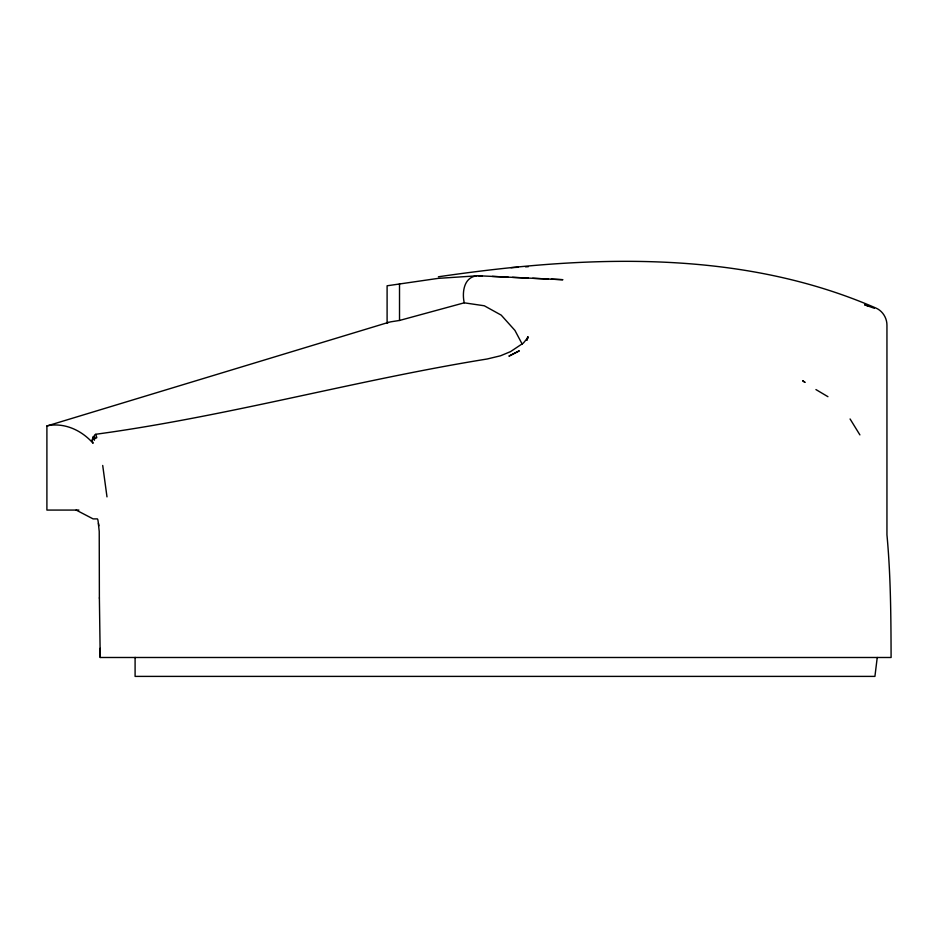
<?xml version="1.0" encoding="UTF-8"?>
<svg xmlns="http://www.w3.org/2000/svg" width="938" height="938" viewBox="0 0 938 938"><rect width="100%" height="100%" fill="white"/><g stroke="black" fill="none" stroke-linecap="round" stroke-linejoin="round"><path stroke-width="1.41" d="M877.241 657.491L874.92 676.392L135.095 676.392L135.095 657.397M92.088 440.626L93.12 436.58L94.41 440.18L94.316 436.334L95.418 438.503L96.79 437.647L95.852 434.4L94.644 435.091L92.088 440.626L93.097 443.299C82.509 431.234 66.868 423.378 50.582 425.242A320.268 76.048 -90 0 0 46.9 425.993L46.9 510.073L78.886 510.073M526.968 340.037L527.953 336.883L526.57 339.966L527.555 337.997L523.369 343.062L510.542 351.621L500.552 355.783L487.232 358.984C360.403 379.421 236.282 413.939 109.089 432.406L95.442 434.329M527.074 339.708L527.953 336.941M46.9 425.981L387.101 322.801A353.063 129.538 90 0 1 390.911 321.804L399.518 320.456L464.228 302.822L484.289 305.776L501.197 315.121L514.939 330.422L522.22 344.176M464.228 302.822C461.918 292.293 463.829 276.933 477.172 275.819L438.222 278.363L387.101 285.785L387.101 322.801M438.398 276.78C583.729 255.605 738.3 248.148 875.834 308.016C882.541 310.818 886.961 317.935 886.949 325.146L886.949 534.848C890.748 575.615 890.959 616.583 891.1 657.491L100.225 657.491L99.381 597.905M510.976 267.682L518.233 267.26M525.491 266.838L528.399 266.673M482.226 275.936L477.899 275.737L562.894 279.7L551.368 279.161M492.309 276.405L508.15 277.144M512.476 277.355L528.329 278.094M532.643 278.293L548.496 279.032M864.895 304.909L874.38 308.285M864.754 304.803L868.869 306.292M76.166 510.073L93.097 518.89L97.306 518.89A12.733 1.407 90 0 1 98.138 521.387L99.229 531.483L99.381 598.104M815.931 389.563L827.937 396.692M850.074 418.969L859.9 434.892M98.478 523.392L98.877 525.819M102.711 465.459L106.991 496.882M100.108 648.346L100.225 657.491M399.518 283.628L399.518 320.456M387.101 322.824A353.216 129.585 -90 0 1 388.367 322.449M519.113 350.941L509.123 356.041L519.113 350.941M804.886 382.282L802.822 380.863L804.886 382.282"/></g></svg>
